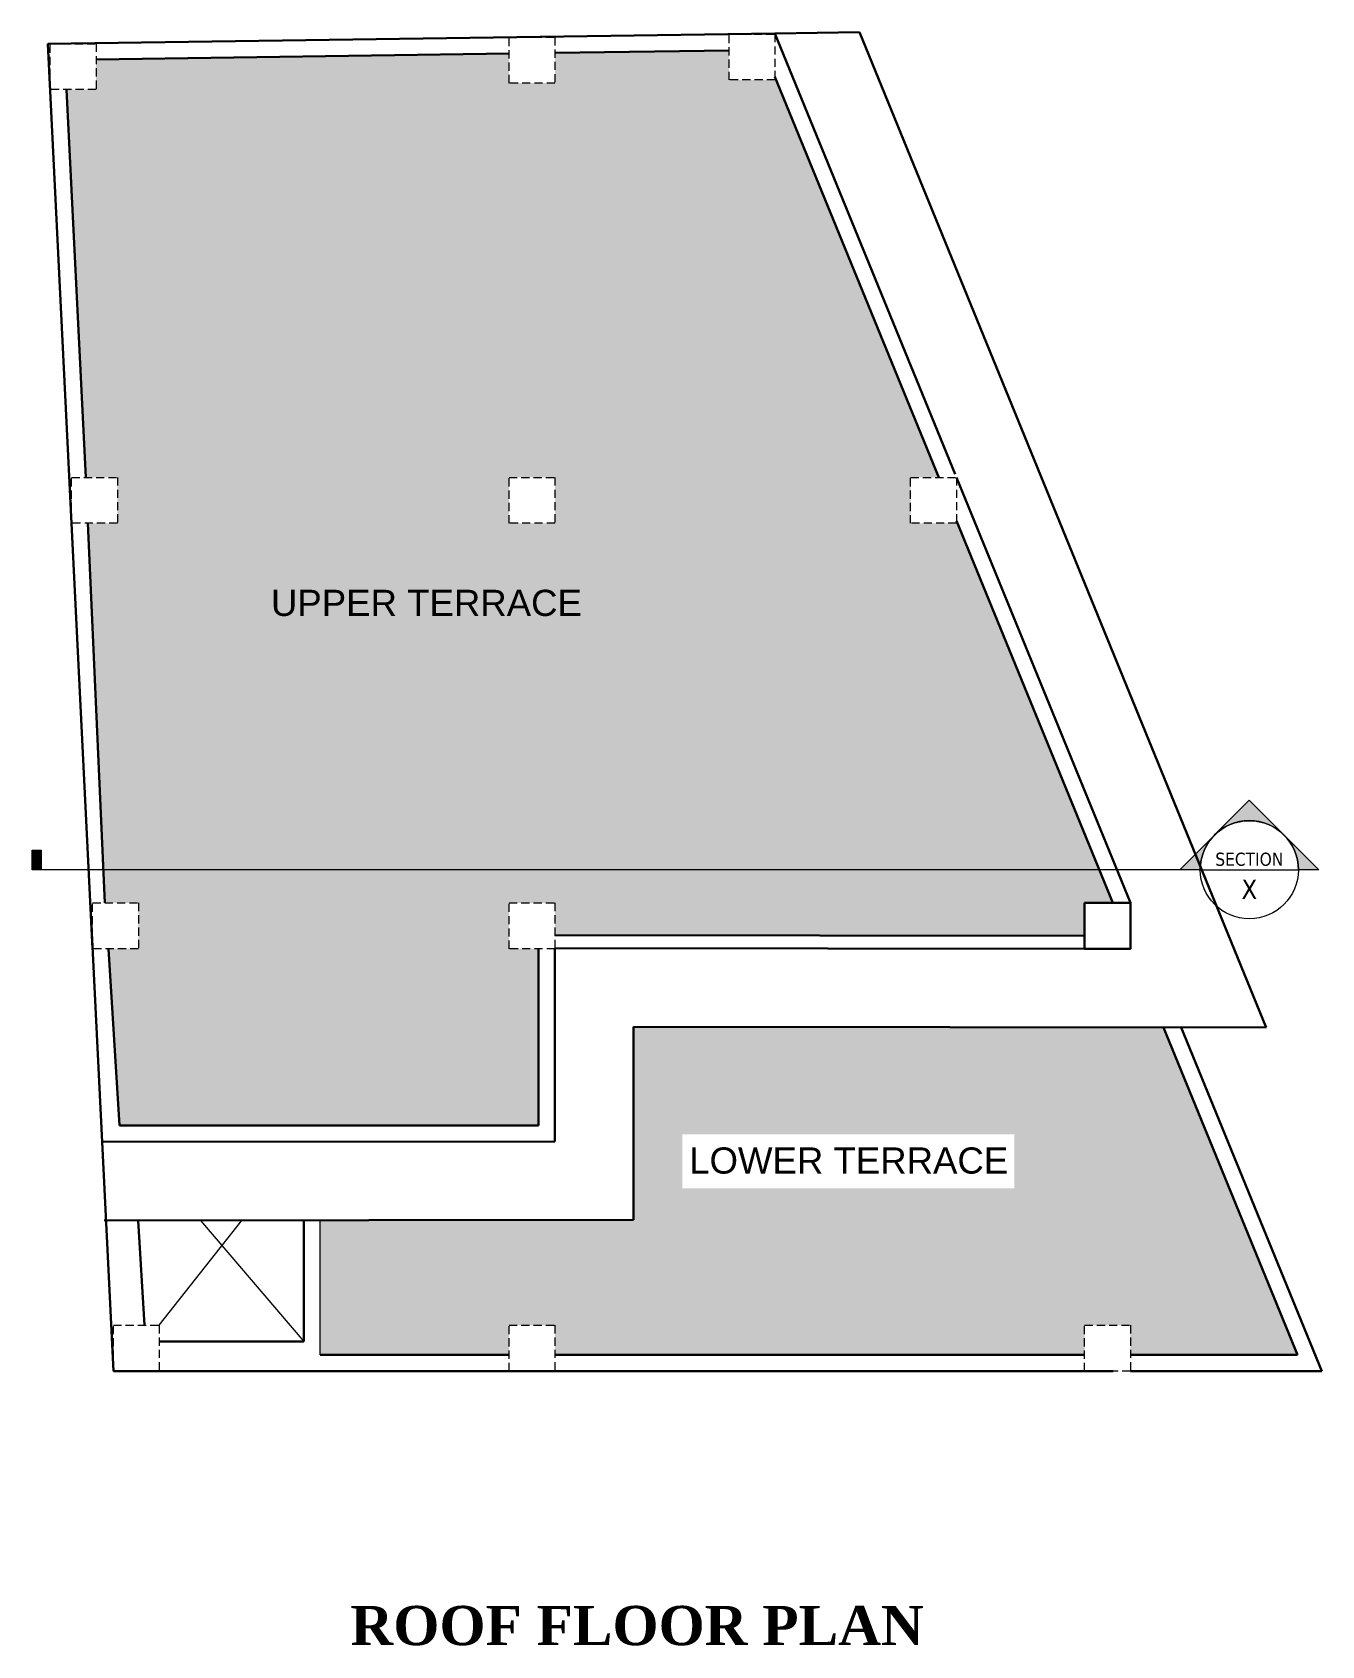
# Model space of a CAD drawing. Header units: inches. Extents: x -4737 to 13205, y 2479 to 13285.
# Drawn here: x -2991.6 to -2597.6, y 12514.2 to 13007.2 of the extents above; entities that cross this region are included whole.
import ezdxf
from ezdxf.enums import TextEntityAlignment as Align

# ---------------------------------------------------------------- set-up
doc = ezdxf.new("R2010")
doc.units = ezdxf.units.IN
doc.header["$MEASUREMENT"] = 0
doc.linetypes.add('HIDDEN', pattern=[0.375, 0.25, -0.125])
doc.linetypes.add('HIDDEN2', pattern=[0.1875, 0.125, -0.0625])
for name, color, linetype, lineweight in [('hatch-.09', 8, 'Continuous', 9), ('hatch-.09 @ 1', 8, 'Continuous', 9), ('hatch-.09 @ 96', 8, 'Continuous', 9), ('Label', 7, 'Continuous', 13), ('ns_DIMS', 1, 'Continuous', 0), ('ns_DIMS @ 1', 1, 'Continuous', 0), ('ns_TEXT', 7, 'Continuous', 13), ('WALL', 12, 'Continuous', 30), ('wall2', 1, 'Continuous', 15)]:
    doc.layers.add(name, color=color, linetype=linetype, lineweight=lineweight)
doc.styles.add('dim', font='arial.ttf', dxfattribs={"height": 7})
doc.styles.get("Standard").update_dxf_attribs({"font": 'arial.ttf'})
doc.styles.add('Tahoma', font='tahoma.ttf')
pattern_1 = [(0, (-7899.797, 7800.8196), (0, 4.125), [3, -1.125]), (90, (-7899.797, 7800.8196), (-4.125, 3e-16), [3, -1.125])]

# ---------------------------------------------------------------- blocks, each defined once
blk = doc.blocks.new('*U53')
h = blk.add_hatch(color=256)
edge = h.paths.add_edge_path()
edge.add_line((-0.313, 0), (-0.442, 0))
edge.add_line((-0.442, 0), (0, 0.442))
edge.add_line((0, 0.442), (0.442, 0))
edge.add_line((0.442, 0), (0.312, 0))
edge.add_arc((0, 0), 0.312, 360, 540)
blk.add_hatch(color=256).paths.add_polyline_path([(-7.747, 0.125), (-7.691, 0.125), (-7.691, 0), (-7.747, 0)])
at = {"linetype": 'HIDDEN2', "ltscale": 100}
blk.add_line((-0.313, 0), (-7.747, 0), dxfattribs=at)
blk.add_line((-0.313, 0), (0.312, 0))
blk.add_lwpolyline([(-0.313, 0), (-0.442, 0), (0, 0.442), (0.442, 0), (0.312, 0, 1)], format="xyb", close=True)
blk.add_lwpolyline([(-7.747, 0.125), (-7.691, 0.125), (-7.691, 0), (-7.747, 0)], close=True)
blk.add_circle((0, 0), 0.312)
at = {"style": 'Tahoma', "flags": 8}
blk.add_attdef('VIEWNUMBER', text='', height=0.125, dxfattribs=at).set_placement((0, 0), align=Align.BOTTOM_CENTER)
blk.add_attdef('SHEETNUMBER', text='', height=0.125, dxfattribs=at).set_placement((0, -0.063), align=Align.TOP_CENTER)
blk = doc.blocks.new('*U1645')
at = {"layer": 'hatch-.09 @ 1'}
h = blk.add_hatch(dxfattribs=at)
h.set_pattern_fill('ANGLE', color=256, scale=15)
h.set_pattern_definition(pattern_1)
h.paths.add_polyline_path([(-2969.93, 12751.34), (-2969.47, 12741.17), (-2959.22, 12741.17), (-2959.22, 12727.17), (-2968.32, 12727.17), (-2965.02, 12673.17), (-2836.95, 12673.17), (-2836.95, 12727.17), (-2845.95, 12727.17), (-2845.95, 12741.17), (-2831.95, 12741.17), (-2831.95, 12731.36), (-2670.1, 12731.17), (-2670.1, 12741.17), (-2661.5, 12741.17), (-2665.65, 12751.34)])
at = {"layer": 'hatch-.09 @ 96'}
h = blk.add_hatch(dxfattribs=at)
h.set_pattern_fill('ANGLE', color=256, scale=15)
h.set_pattern_definition(pattern_1)
h.paths.add_polyline_path([(-2969.93, 12751.34), (-2969.47, 12741.17), (-2959.22, 12741.17), (-2959.22, 12727.17), (-2968.32, 12727.17), (-2965.02, 12673.17), (-2836.95, 12673.17), (-2836.95, 12727.17), (-2845.95, 12727.17), (-2845.95, 12741.17), (-2831.95, 12741.17), (-2831.95, 12731.36), (-2670.1, 12731.17), (-2670.1, 12741.17), (-2661.5, 12741.17), (-2665.65, 12751.34)])
blk = doc.blocks.new('*U1646')
at = {"layer": 'hatch-.09 @ 1'}
h = blk.add_hatch(dxfattribs=at)
h.set_pattern_fill('ANGLE', color=256, scale=15)
h.set_pattern_definition(pattern_1)
h.paths.add_polyline_path([(-2972.15, 12998.89), (-2972.15, 12989.68), (-2981.14, 12989.68), (-2975.3, 12871.17), (-2965.62, 12871.17), (-2965.62, 12857.17), (-2974.64, 12857.17), (-2969.93, 12751.34), (-2665.65, 12751.34), (-2708.92, 12857.17), (-2723.24, 12857.17), (-2723.24, 12871.17), (-2714.64, 12871.17), (-2764.29, 12992.62), (-2778.7, 12992.62), (-2778.7, 13001.62), (-2831.95, 13000.87), (-2831.95, 12991.67), (-2845.95, 12991.67), (-2845.95, 13000.67)])
h.paths.add_polyline_path([(-2845.95, 12871.17), (-2831.95, 12871.17), (-2831.95, 12857.17), (-2845.95, 12857.17)], flags=16)
h.paths.add_polyline_path([(-2920.84, 12824.36), (-2821.83, 12824.36), (-2821.83, 12840.84), (-2920.84, 12840.84)], flags=24)
at = {"layer": 'hatch-.09 @ 96'}
h = blk.add_hatch(dxfattribs=at)
h.set_pattern_fill('ANGLE', color=256, scale=15)
h.set_pattern_definition(pattern_1)
h.paths.add_polyline_path([(-2972.15, 12998.89), (-2972.15, 12989.68), (-2981.14, 12989.68), (-2975.3, 12871.17), (-2965.62, 12871.17), (-2965.62, 12857.17), (-2974.64, 12857.17), (-2969.93, 12751.34), (-2665.65, 12751.34), (-2708.92, 12857.17), (-2723.24, 12857.17), (-2723.24, 12871.17), (-2714.64, 12871.17), (-2764.29, 12992.62), (-2778.7, 12992.62), (-2778.7, 13001.62), (-2831.95, 13000.87), (-2831.95, 12991.67), (-2845.95, 12991.67), (-2845.95, 13000.67)])
h.paths.add_polyline_path([(-2845.95, 12871.17), (-2831.95, 12871.17), (-2831.95, 12857.17), (-2845.95, 12857.17)], flags=16)
h.paths.add_polyline_path([(-2920.84, 12824.36), (-2821.83, 12824.36), (-2821.83, 12840.84), (-2920.84, 12840.84)], flags=24)

msp = doc.modelspace()

# ---------------------------------------------------------------- hatches: boundary and pattern name
at = {"layer": 'hatch-.09'}
h = msp.add_hatch(dxfattribs=at)
h.set_pattern_fill('ANGLE', color=256, scale=15)
h.set_pattern_definition([(0, (-7070.296, 7800.8196), (0, 4.125), [3, -1.125]), (90, (-7070.296, 7800.8196), (-4.125, 3e-16), [3, -1.125])])
h.paths.add_polyline_path([(-2793.02, 12653.98), (-2691.53, 12653.98), (-2691.53, 12670.46), (-2793.02, 12670.46)], flags=16)
h.paths.add_polyline_path([(-2645.95, 12703.15), (-2807.95, 12703.33), (-2807.95, 12644.34), (-2903.61, 12644.23), (-2903.62, 12603.17), (-2845.95, 12603.17), (-2845.95, 12612.17), (-2831.95, 12612.17), (-2831.95, 12603.17), (-2670.1, 12603.17), (-2670.1, 12612.17), (-2656.1, 12612.17), (-2656.1, 12603.17), (-2605.08, 12603.17)])

# ---------------------------------------------------------------- linework, layer by layer
at = {"layer": 'ns_DIMS', "linetype": 'HIDDEN', "ltscale": 10}
msp.add_line((-2709.24, 12871.17), (-2709.24, 12857.17), dxfattribs=at)
for points in [[(-2986.15, 13003.68), (-2972.15, 13003.68), (-2972.15, 12989.68), (-2986.15, 12989.68)], [(-2845.95, 13005.67), (-2831.95, 13005.67), (-2831.95, 12991.67), (-2845.95, 12991.67)], [(-2778.7, 13006.62), (-2764.7, 13006.62), (-2764.7, 12992.62), (-2778.7, 12992.62)], [(-2979.62, 12871.17), (-2965.62, 12871.17), (-2965.62, 12857.17), (-2979.62, 12857.17)], [(-2845.95, 12871.17), (-2831.95, 12871.17), (-2831.95, 12857.17), (-2845.95, 12857.17)], [(-2723.24, 12871.17), (-2709.24, 12871.17), (-2709.24, 12857.17), (-2723.24, 12857.17)], [(-2973.22, 12741.17), (-2959.22, 12741.17), (-2959.22, 12727.17), (-2973.22, 12727.17)], [(-2845.95, 12741.17), (-2831.95, 12741.17), (-2831.95, 12727.17), (-2845.95, 12727.17)], [(-2966.86, 12612.17), (-2952.86, 12612.17), (-2952.86, 12598.17), (-2966.86, 12598.17)], [(-2845.95, 12612.17), (-2831.95, 12612.17), (-2831.95, 12598.17), (-2845.95, 12598.17)], [(-2670.1, 12612.17), (-2656.1, 12612.17), (-2656.1, 12598.17), (-2670.1, 12598.17)]]:
    msp.add_lwpolyline(points, close=True, dxfattribs=at)
at = {"layer": 'WALL'}
for p, q in [((-2764.7, 13006.82), (-2986.84, 13003.68)), ((-2973.22, 12727.17), (-2986.84, 13003.68)), ((-2764.7, 13006.82), (-2738.92, 13007.19)), ((-2764.7, 13006.82), (-2709.65, 12872.17)), ((-2738.92, 13007.19), (-2614.61, 12703.11)), ((-2845.95, 13000.67), (-2972.15, 12998.89)), ((-2778.7, 13001.62), (-2831.95, 13000.87)), ((-2975.3, 12871.17), (-2981.14, 12989.68)), ((-2764.7, 12993.61), (-2714.64, 12871.17)), ((-2709.24, 12871.17), (-2656.1, 12741.17)), ((-2969.47, 12741.17), (-2974.64, 12857.17)), ((-2709.24, 12857.96), (-2661.5, 12741.17)), ((-2973.76, 12738.17), (-2966.86, 12598.17)), ((-2670.1, 12731.17), (-2831.95, 12731.36)), ((-2968.32, 12727.17), (-2965.02, 12673.17)), ((-2836.95, 12727.17), (-2836.95, 12673.17)), ((-2665.1, 12727.17), (-2831.95, 12727.36)), ((-2831.95, 12727.17), (-2831.95, 12668.31)), ((-2614.61, 12703.11), (-2807.95, 12703.33)), ((-2807.95, 12703.33), (-2807.95, 12644.34)), ((-2645.95, 12703.15), (-2605.08, 12603.17)), ((-2640.55, 12703.14), (-2597.64, 12598.17)), ((-2836.95, 12673.17), (-2965.02, 12673.17)), ((-2970.31, 12668.15), (-2831.95, 12668.31)), ((-2969.7, 12644.15), (-2807.95, 12644.34)), ((-2959.24, 12644.17), (-2957.29, 12612.17)), ((-2908.62, 12644.22), (-2908.62, 12607.17)), ((-2952.86, 12607.17), (-2908.62, 12607.17)), ((-2903.62, 12603.17), (-2845.95, 12603.17)), ((-2831.95, 12603.17), (-2670.1, 12603.17)), ((-2605.08, 12603.17), (-2656.1, 12603.17)), ((-2966.86, 12598.17), (-2661.41, 12598.17)), ((-2597.64, 12598.17), (-2656.1, 12598.17))]:
    msp.add_line(p, q, dxfattribs=at)
msp.add_lwpolyline([(-2670.1, 12741.17), (-2656.1, 12741.17), (-2656.1, 12727.17), (-2670.1, 12727.17)], close=True, dxfattribs=at)
at = {"layer": 'wall2'}
for p, q in [((-2952.86, 12612.17), (-2927.58, 12644.2)), ((-2940.24, 12644.19), (-2908.62, 12607.17)), ((-2903.62, 12603.17), (-2903.62, 12644.23)), ((-2908.62, 12598.17), (-2908.62, 12598.17))]:
    msp.add_line(p, q, dxfattribs=at)

# ---------------------------------------------------------------- block references
at = {"layer": 'hatch-.09'}
for name in ['*U1646', '*U1645']:
    msp.add_blockref(name, (0, 0), dxfattribs=at)
at = {"layer": 'ns_DIMS @ 1'}
ref = msp.add_blockref('*U53', (-2619.76, 12751.34), dxfattribs=dict(at, xscale=48, yscale=48, zscale=48))
ref.add_attrib('VIEWNUMBER', 'SECTION', dxfattribs={"layer": '0', "height": 4, "style": 'Tahoma'}).set_placement((-2619.76, 12751.34), align=Align.BOTTOM_CENTER)
ref.add_attrib('SHEETNUMBER', 'X', dxfattribs={"layer": '0', "height": 6, "style": 'Tahoma'}).set_placement((-2619.76, 12748.34), align=Align.TOP_CENTER)

# ---------------------------------------------------------------- texts
at = {"layer": 'Label', "color": 5, "linetype": 'ByBlock', "char_height": 8, "width": 128.1585, "attachment_point": 2, "style": 'dim'}
for s, insert in [('UPPER TERRACE', (-2871.2, 12836.86)), ('LOWER TERRACE', (-2742.17, 12666.49))]:
    msp.add_mtext(s, dxfattribs=dict(at, insert=insert))
at = {"layer": 'ns_TEXT', "insert": (-2995.5, 12526.43), "char_height": 14.4, "attachment_point": 1}
msp.add_mtext_dynamic_manual_height_columns('\\pi101.08881;{\\fTimes New Roman|b1|i0|c0|p18;\\H0.83333x;ROOF FLOOR PLAN}', width=373.0816, gutter_width=72, heights=[22.08], dxfattribs=at)

doc.saveas('drawing.dxf')
